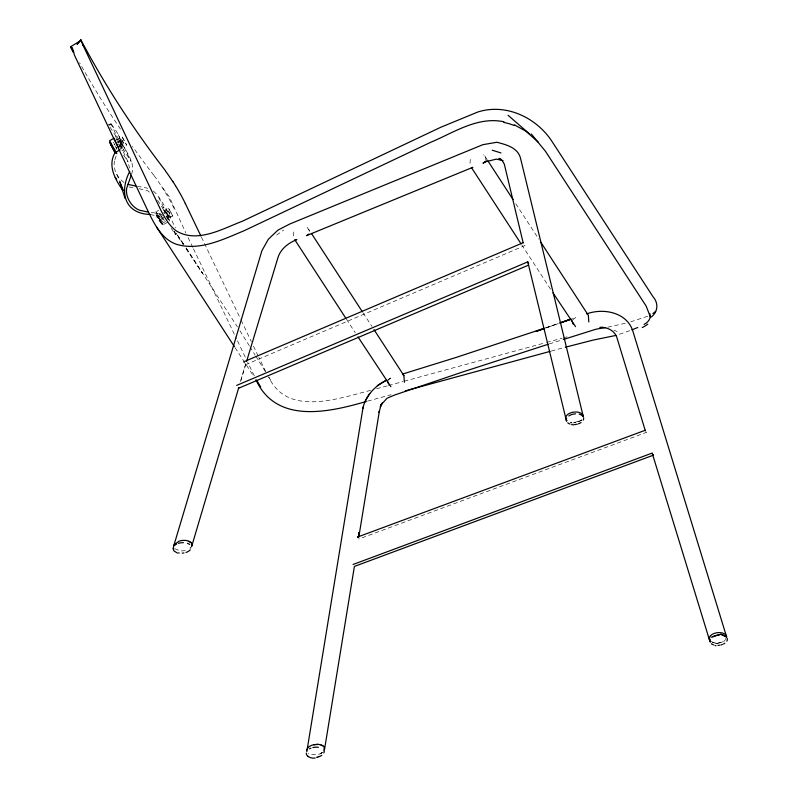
<?xml version="1.0" encoding="UTF-8"?>
<svg xmlns="http://www.w3.org/2000/svg" width="798" height="798" viewBox="0 0 798 798"><rect width="100%" height="100%" fill="white"/><g stroke="black" fill="none" stroke-linecap="round" stroke-linejoin="round"><path stroke-width="0.6" stroke-dasharray="3.99 2.99" d="M162.672 215.33L159.56 213.425L156.717 214.981L160.707 222.433L163.54 220.876L163.69 217.096M485.852 160.348L485.852 158.233L484.765 156.089M470.271 159.381L469.992 163.65A6.025 2.374 -82.3 0 0 470.241 165.276M293.764 231.969L293.524 236.517A6.055 2.404 -82.4 0 0 293.963 238.482M725.681 639.896L725.99 637.901M114.563 160.917L114.333 162.124A37.097 23.322 -25.4 0 0 114.114 165.884L115.261 171.351L119.77 180.996M157.236 216.438L160.159 214.472A6.673 2.374 -30.1 0 0 159.859 213.635L160.258 214.004A6.544 4.12 -25.8 0 1 160.817 214.852L161.645 216.388A6.673 6.574 -49.8 0 1 162.792 218.522L163.321 219.63A6.673 2.374 -30.1 0 1 163.62 220.457M119.63 146.902C122.972 138.214 115.461 130.483 111.181 123.87L110.792 123.371L108.348 124.697M167.51 222.323L163.051 224.767C159.65 222.173 152.039 212.867 158.662 210.293M114.852 159.73L116.468 155.071M244.886 363.21A8.06 5.795 -11.7 0 1 245.465 364.756L240.427 381.683M240.557 381.574L246.243 362.551M131.62 174.114C136.438 160.228 122.224 148.498 118.932 135.899M115.959 149.695L116.648 147.58M388.028 380.526L389.254 378.761L391.698 377.614L389.294 378.392M572.625 319.808L575.996 317.355L572.425 318.611M625.293 323.28L607.468 327.24M122.154 136.927L126.593 145.037L122.154 136.927L115.471 140.578M163.68 210.712L168.448 208.098L172.807 215.809L167.151 219.36M172.887 216.218L168.428 208.138M151.181 212.458L155.74 213.106L161.804 224.398M110.792 123.371L122.383 147.899L131.301 161.924M119.68 146.044C127.072 149.575 117.276 136.049 120.568 141.974M120.069 146.533L118.772 143.75M163.73 212.807C166.433 208.378 171.341 217.954 166.363 217.694M168.797 216.368L166.154 211.51M174.034 231.46L175.39 234.602L177.884 233.325M121.505 139.441C128.298 153.685 120.279 132.558 120.069 141.894L122.503 145.216M167.789 210.652C171.171 212.577 170.193 219.46 167.051 214.522C163.829 208.228 169.655 211.54 170.433 215.52M120.308 142.343L122.104 145.416L124.129 144.328M119.461 140.568L122.084 145.426M276.627 235.031L283.769 230.024M168.448 216.587L165.725 211.769M388.177 379.738L390.262 378.481L388.137 379.569M320.806 753.462L322.402 752.514L320.078 753.811M119.89 148.707L126.593 145.037M156.717 214.981L158.194 217.246L161.036 215.699M159.231 220.168L162.064 218.612L162.772 219.181A6.544 4.12 -25.8 0 1 163.331 220.039L163.54 220.876M160.707 222.433L160.189 220.976L163.021 219.42M167.46 218.014L172.248 215.39M165.605 221.495L162.034 223.44L160.907 223.241M108.737 125.186L111.181 123.87M109.526 125.226L111.151 124.348M117.436 141.645L119.88 140.328M120.229 141.296L117.665 142.333M119.71 145.565L122.144 144.239M120.029 147.351L121.655 146.463M121.914 150.772L123.54 149.894M157.585 200.278L162.692 208.128L165.136 206.802L175.42 227.929M168.258 219.29L164.578 211.55L167.021 210.233M164.089 213.774L166.523 212.458M166.004 216.717L168.438 215.4M171.231 228.258L175.061 234.153L176.687 233.265M245.475 364.756L525.054 245.475A8.728 6.125 -12.3 0 1 523.867 244.268M647.677 316.257L630.679 321.813M579.019 421.354L581.961 420.187L573.203 422.84M629.742 330.701L618.34 334.651M545.383 327.888L558.321 323.449M716.843 643.487L723.866 641.203A8.798 5.207 -7.2 0 0 725.003 640.345M549.273 343.918L562.151 339.858M370.621 390.392C338.861 398.242 287.37 417.264 268.657 376.935M376.606 388.766L387.379 385.833M388.576 385.504L402.94 381.584M404.137 381.264L545.383 342.761M546.58 342.432L562.141 338.192M367.569 401.135L391.11 394.721M551.248 351.07L564.196 347.539M563.268 337.893L567.787 336.676M715.666 643.866L720.953 642.51M573.034 422.96L575.807 422.322A8.798 5.207 -7.2 0 1 570.779 422.312M137.346 186.253L147.77 188.238M128.987 186.961L134.543 187.879M155.66 213.136L160.129 214.263A35.411 22.264 -25.4 0 1 161.585 214.802M139.091 188.717L147.56 190.662L150.263 192.887M150.243 214.463L159.929 216.687L164.428 220.388M613.931 330.143L617.193 331.589M710.988 641.422L714.26 642.899M570.191 422.202L572.106 423.169M123.989 182.562L119.451 178.523L115.87 172.817M155.989 211.759L163.051 224.767L155.939 211.819M153.356 191.051L157.016 194.522A53.207 33.446 -25.4 0 1 157.974 195.809L165.136 206.802M174.702 548.685L180.009 550.839A9.596 5.686 -7.2 0 0 186.862 549.992M116.039 147.63L116.648 148.209L116.488 147.341M167.001 218.083L169.376 220.547A53.207 33.446 -25.4 0 1 170.333 221.834L158.104 195.999M483.588 154.772L484.216 155.42M307.09 227.29L310.781 232.437M113.775 143.71L114.393 144.398A6.673 6.574 -49.8 0 1 114.862 145.076M160.079 214.881L160.687 215.58A6.673 6.574 -49.8 0 1 161.834 217.704L162.064 218.612M174.213 231.221L183.251 244.637M186.024 248.767L202.712 273.554L186.034 247.899M117.685 141.934L118.164 142.692M485.234 156.797L487.269 159.919M515.757 203.719L538.83 239.181M521.752 244.876L550.959 289.784M363.12 312.906L371.958 326.492M346.422 319.15L355.26 332.726M110.014 127.151L115.76 135.989L128.129 162.004L129.495 168.029M183.42 243.869L176.558 233.834L185.365 246.871M186.124 248.018L237.435 326.911M239.899 330.711L249.265 345.644M123.66 155.141L128.129 162.004M235.071 347.639L253.774 376.397M162.692 208.128L164.578 211.55M249.914 346.691L255.081 355.03M255.729 356.078L265.425 371.718M268.726 376.995L271.889 382.152M119.341 145.495L118.732 144.428M158.194 217.246L160.189 220.976M254.303 375.818L247.689 362.252M265.834 371.708L258.811 357.354M308.746 229.305L309.484 231.46M174.044 208.348L171.979 204.228A27.561 3.122 59.3 0 0 166.982 195.181L161.435 186.114L169.206 196.667L185.904 233.046M188.069 237.535L192.917 247.639M193.455 248.767L236.447 338.641M201.425 237.106L240.617 319.13M241.156 320.257L251.33 341.614M253.465 346.113L258.283 356.227M237.515 340.886L245.555 357.753M118.204 134.662L130.563 160.687M114.523 143.68L114.732 144.518M115.77 147.431L115.53 146.533A6.673 6.574 -49.8 0 0 115.241 145.765M115.76 135.989L116.857 140.807M322.113 752.654A9.566 5.666 -7.2 0 1 317.664 754.629L310.871 754.718A8.419 4.988 -7.2 0 1 308.257 753.551M581.523 419.758A8.798 5.207 -7.2 0 1 577.473 421.923M722.988 641.702A8.798 5.207 -7.2 0 1 711.497 641.921M645.941 431.878A8.728 4.469 -15.9 0 0 646.51 432.346L358.881 538.999A8.06 3.96 -16.2 0 0 358.841 538.61M153.824 175.301A2224.984 1366.745 -15.6 0 1 132.428 146.363M120.488 129.146A2224.984 1366.745 -15.6 0 1 79.541 62.693M154.114 175.67A28.698 2.743 59 0 1 161.505 186.363M558.341 323.589L545.413 328.138L558.361 323.569M113.555 142.463L113.765 142.633A6.673 2.374 -30.1 0 0 113.555 142.463"/><path stroke-width="1.2" d="M358.92 536.565L358.98 532.934M358.681 536.964L358.871 532.525M387.07 380.117C375.698 385.205 366.312 394.97 363.11 407.17L306.801 751.766M323.978 750.738L324.407 747.606A8.459 5.007 -7.2 0 0 322.951 745.821L318.731 744.364L313.544 744.734A9.596 5.686 -7.2 0 0 308.028 747.636L306.632 750.21M191.51 546.61L191.999 544.505A8.459 5.007 -7.2 0 0 191.031 542.57L187.34 540.685A9.566 5.666 -7.2 0 0 178.882 541.263L174.223 544.645A8.439 4.997 -7.2 0 0 173.735 546.75M191.769 546.081L191.999 544.505M404.367 382.242L403.908 375.609L374.003 329.624M588.804 321.953L588.345 315.31L540.864 242.313M324.577 749.162L354.392 566.43L653.502 455.129M358.831 536.855L379.379 411.07L379.15 412.426L380.935 404.925L382.282 403.06L380.337 406.96L380.935 404.925L387.08 398.212L394.441 395.09L462.162 372.157L548.106 344.287M362.881 408.526L363.11 407.17M173.236 547.538L173.814 550.8L177.415 553.074M191.929 545.553L238.782 387.519M246.602 361.364L277.923 257.744C280.517 248.876 288.597 242.841 296.896 239.58L295.37 239.859M173.794 545.692L261.924 250.672L268.337 239.24L277.943 230.103L289.893 223.959L482.86 144.677L496.954 142.253C506.61 144.827 518.461 147.74 520.735 159.151L583.079 415.728M129.705 171.49C119.171 191.71 124.259 213.714 150.243 214.463M114.932 152.857C107.461 165.864 115.281 179.67 122.892 190.453M131.201 175.291L126.702 188.148A37.097 23.322 -25.4 0 0 126.483 191.909C126.962 198.562 130.842 204.896 136.358 208.577A32.159 20.219 -25.4 0 0 140.079 210.353L148.258 212.098M365.384 400.746L369.713 393.514M531.278 133.974L545.533 151.391L646.121 306.033L650.589 317.434C658.081 312.527 658.819 303.13 653.003 296.716L552.415 142.074C536.954 117.875 506.511 103.092 478.122 111.9L440.825 127.241L242.283 221.275C222.203 228.866 197.146 243.629 176.139 230.822C169.276 225.704 164.957 218.034 161.026 210.592C135.361 156.737 110.264 102.593 84.638 48.708M80.728 39.9L77.117 44.349L80.837 40.03M116.029 142.513L114.104 138.204L109.645 140.648L116.757 153.585L116.638 152.937M655.577 311.39L652.894 313.604M308.287 234.542L308.746 234.043M484.775 162.024L485.234 161.525M190.253 548.086L190.752 547.608M78.473 41.945L70.653 46.713M644.066 324.397C647.996 322.512 651.527 318.282 649.851 313.704M486.89 160.787L482.97 163.151L485.842 161.735L496.336 159.121L503.049 160.588M377.284 385.604L386.292 380.197M120.189 149.825L115.73 152.268L114.613 152.069L109.635 142.154M307.749 234.981L306.482 235.659L472.865 167.291M501.064 159.271L498.95 158.373L502.311 160.707L504.306 164.129L523.139 242.692L243.649 361.853A8.06 5.795 -11.7 0 1 243.889 362.043M236.647 385.414L527.777 261.864A8.738 6.135 -12.2 0 0 528.675 263.669M238.442 388.327L528.555 265.126M637.742 327.509L631.866 329.903M353.035 564.495L652.245 453.045A8.738 4.479 -15.9 0 0 653.133 454.85M357.544 537.044L645.263 430.262A8.728 4.469 -15.9 0 0 645.283 430.551M560.685 322.761L570.081 319.449L560.715 322.741M544.206 328.297L455.818 357.534L402.421 374.112M559.498 323.05L571.258 319.01M563.328 339.489L596.106 329.175L605.143 327.639M586.69 313.873C603.727 307.709 627.547 312.397 633.093 331.898L726.14 635.358M711.068 637.243L720.923 634.26L724.215 635.637M565.273 347.25L593.183 340.068L615.916 335.429M366.392 401.454C329.055 412.267 276.288 424.536 255.949 379.748M405.244 390.87L408.776 389.903M409.953 389.584L550.071 351.389M313.544 744.734L317.883 744.305M315.19 758.03C311.559 758.928 305.873 756.314 306.203 753.212M603.118 327.38L599.906 327.479C606.769 326.861 614.021 330.242 616.674 336.866L645.343 430.83M573.822 424.835L571.597 424.626M135.899 186.074L127.71 184.338M716.045 645.712L715.058 645.542M179.231 553.034L178.423 552.894M504.007 121.775C477.553 116.199 453.962 132.548 430.681 142.303L244.208 230.682C223.151 239.36 199.51 251.34 176.268 244.238C162.024 239.171 154.742 224.817 148.468 212.118L74.563 55.411L72.239 47.601M492.226 150.204L500.984 152.937M514.321 124.817L525.772 131.101L538.281 142.174M720.923 634.26L726.649 637.023L726.31 635.916M321.085 744.883L322.951 745.821M188.807 541.144L191.031 542.57M402.89 374.561L403.908 375.609M307.669 756.195L308.337 756.694M508.067 115.291L529.772 134.124M575.548 326.601L552.994 292.916M390.88 386.691L357.983 336.906M115.261 177.455L116.668 179.181M109.895 142.513L110.593 143.59M114.613 152.069L115.511 152.977M487.947 160.967L513.044 199.55M471.478 167.61L521.064 243.839M311.459 233.485L362.442 311.858M294.771 239.739L345.743 318.103M111.9 146.074L110.423 143.81L114.403 151.251M156.637 227.101L234.442 346.681M260.657 386.98L256.727 380.337M172.717 181.266L175.5 185.705M111.012 144.278L111.471 145.046M573.373 324.237L572.864 323.37A6.025 4.01 36 0 1 572.326 320.976M118.214 146.533L118.762 147.48M81.406 40.947L83.81 45.316A2195.378 1331.722 -12.2 0 0 165.166 170.373M117.655 145.535L116.548 143.5M72.359 49.456L73.775 52.06M112.388 147.002L113.885 149.795M113.406 148.538L113.865 149.396M114.274 150.214L115.401 152.647M185.276 203.42L200.887 235.989M72.977 52.04L70.992 47.611M83.042 45.316L80.728 40M123.391 190.393L119.78 181.675L125.106 198.562M652.365 453.743L709.282 639.368M709.901 640.924L710.26 642.131M527.777 261.864L565.692 417.773M582.759 415.239L582.989 416.177M566.351 420.247L566.59 421.264M173.106 548.575L173.156 549.144M324.407 747.606L324.457 749.691M324.118 751.257A8.858 5.097 -5.3 0 1 323.818 752.993M321.764 755.287A9.406 5.396 -5.4 0 1 318.651 756.793M318.252 756.913A9.406 5.396 -5.4 0 1 317.434 757.122M317.015 757.212A9.097 5.227 -5.4 0 1 316.597 757.292M312.896 747.586A9.067 5.217 -5.4 0 1 318.422 747.307M309.494 748.843A9.416 5.406 -5.4 0 1 310.911 748.195M583.587 417.843A8.758 5.297 -7.8 0 1 583.228 420.137M581.074 422.471A8.758 5.297 -7.8 0 1 579.797 423.219M579.448 423.389A8.758 5.297 -7.8 0 1 578.341 423.828M577.163 424.177A8.758 5.297 -7.8 0 1 574.7 424.566M570.061 424.047A8.758 5.297 -7.8 0 1 567.737 422.83M566.311 420.596A8.758 5.297 -7.8 0 1 566.66 418.302M568.824 415.967A8.758 5.297 -7.8 0 1 575.607 413.853M579.139 414.182A8.758 5.297 -7.8 0 1 582.38 415.798M566.979 420.606A8.798 5.207 -7.2 0 1 572.226 412.376A8.798 5.207 -7.2 0 1 583.188 416.746M713.711 644.904A8.758 5.117 -8.3 0 1 712.444 644.395M712.155 644.245A8.758 5.117 -8.3 0 1 711.387 643.737M723.158 635.348A8.758 5.117 -8.3 0 1 725.841 636.614M727.237 638.48A8.808 5.157 -8.3 0 1 726.788 641.193M724.793 643.218A8.808 5.157 -8.3 0 1 723.507 643.976M722.419 644.445A8.808 5.157 -8.3 0 1 720.863 644.944M719.636 645.193A8.808 5.157 -8.3 0 1 717.971 645.373M709.911 641.562A8.808 5.157 -8.3 0 1 710.27 639.338M712.714 636.864A8.808 5.157 -8.3 0 1 719.227 634.909M709.711 640.325A8.798 5.207 -7.2 0 1 716.554 632.784A8.798 5.207 -7.2 0 1 726.669 637.333M190.303 549.792A9.047 5.387 -4.8 0 1 185.964 552.445M174.752 545.343A9.007 5.357 -4.9 0 1 176.558 544.136M178.393 543.378A9.406 5.596 -4.8 0 1 183.45 542.66M187.44 543.338A8.858 5.257 -4.8 0 1 189.605 544.465M183.919 552.954A9.416 5.606 -4.8 0 1 182.203 553.144M523.189 242.911A8.728 6.125 -12.3 0 1 523.139 242.692M388.606 383.918A6.065 4 36.6 0 1 387.928 381.933M357.544 537.044A8.06 3.96 -16.2 0 1 358.192 537.513M503.867 122.453A46.454 38.743 9.9 0 1 514.012 125.426M647.757 324.138A46.533 11.012 -9.6 0 1 642.26 327.559M70.982 46.932A28.618 0.509 63.1 0 0 70.693 46.583A27.96 0.499 63.7 0 0 71.271 48.189M71.301 47.461A28.618 0.509 63.1 0 1 71.76 48.269M165.515 171.091A28.638 2.763 58.9 0 1 172.827 181.705M80.917 40.389A28.279 0.509 63.6 0 1 81.097 40.319M175.5 185.685A27.88 3.152 59.3 0 1 178.273 190.323A27.391 3.132 59.3 0 1 185.306 203.45M84.458 48.379A27.262 0.509 63.8 0 1 82.882 44.987M544.236 328.547L536.017 331.439L544.246 328.547"/></g></svg>
